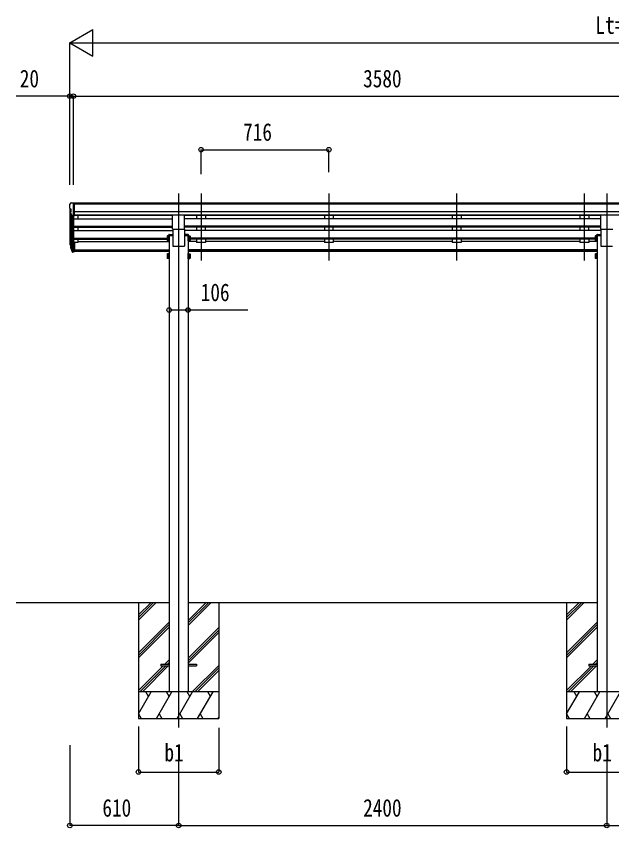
# Model space of a CAD drawing. Units: millimetres, scale not verified. Extents: x -12615 to 12615, y -8910 to 8910.
# Drawn here: x -5567 to -2229, y -5478 to -925 of the extents above; entities that cross this region are included whole.
import ezdxf
from ezdxf.enums import TextEntityAlignment as Align

# ---------------------------------------------------------------- set-up
doc = ezdxf.new("R2010")
doc.units = ezdxf.units.MM
doc.header["$LTSCALE"] = 40
for name, color, linetype in [('0-4_YKK_12', 2, 'Continuous'), ('0-5_YKK_13', 4, 'Continuous'), ('0-6_YKK_A1', 4, 'Continuous'), ('0-7_YKK_D', 6, 'Continuous')]:
    doc.layers.add(name, color=color, linetype=linetype)
doc.styles.add('ＭＳ ゴシック', font='')
doc.styles.get('ＭＳ ゴシック').set_extended_font_data('MS Gothic')

msp = doc.modelspace()

# ---------------------------------------------------------------- linework, layer by layer
at = {"layer": '0-4_YKK_12'}
for p, q in [((-4656.94, -1919.34), (-4656.94, -4915)), ((-4530.94, -1919.34), (-4530.94, -2295.34)), ((-3814.94, -1919.34), (-3814.94, -2295.34)), ((-3098.94, -1919.34), (-3098.94, -2295.34)), ((-2382.94, -1919.34), (-2382.94, -2295.34)), ((-2256.94, -1919.34), (-2256.94, -4915))]:
    msp.add_line(p, q, dxfattribs=at)
at = {"layer": '0-5_YKK_13'}
for p, q in [((-5268.94, -1981.69), (-5268.94, -1982.32)), ((-5262.03, -1972.89), (-5266.1, -1978.7)), ((-5258.94, -1972.32), (-5261.27, -1972.47)), ((-5258.94, -1972.32), (-5240.44, -1972.32)), ((-5246.94, -2045.31), (-5246.94, -1972.32)), ((-5240.44, -1972.32), (-5230.44, -1972.41)), ((-5240.44, -2044.31), (-5240.44, -1972.32)), ((-5230.44, -1973.93), (-5230.44, -1972.41)), ((-5266.41, -2003.51), (-5261.09, -2006.58)), ((-5254.56, -2043.49), (-5263.57, -2027.9)), ((-5260.94, -2006.84), (-5260.94, -2023.11)), ((-5246.94, -2045.31), (-5252.15, -2044.99)), ((-5240.44, -2044.31), (-5246.94, -2044.31)), ((-4690.44, -2119.19), (-4690.44, -2040.88)), ((-4623.44, -2119.19), (-4623.44, -2040.88)), ((-2290.44, -2119.19), (-2290.44, -2040.88)), ((-4690.44, -2119.19), (-4623.44, -2119.19)), ((-2290.44, -2119.19), (-2223.44, -2119.19)), ((-4721.04, -2158.61), (-4720.28, -2157.29)), ((-4721.04, -2158.61), (-4721.04, -2175.61)), ((-4721.04, -2175.61), (-4720.28, -2176.92)), ((-4721.04, -2175.61), (-4721.04, -2182.4)), ((-4721.04, -2182.4), (-4720.28, -2183.72)), ((-4714.04, -2157.29), (-4720.28, -2157.29)), ((-4714.04, -2162.2), (-4720.28, -2162.2)), ((-4714.04, -2172.02), (-4720.28, -2172.02)), ((-4714.04, -2176.92), (-4720.28, -2176.92)), ((-4714.04, -2178.81), (-4720.28, -2178.81)), ((-4714.04, -2183.72), (-4720.28, -2183.72)), ((-4714.04, -2157.29), (-4714.04, -2176.92)), ((-4711.54, -2158.36), (-4714.04, -2158.36)), ((-4711.54, -2166.36), (-4714.04, -2166.36)), ((-4711.54, -2167.86), (-4714.04, -2167.86)), ((-4714.04, -2175.86), (-4711.54, -2175.86)), ((-4714.04, -2175.86), (-4714.04, -2183.72)), ((-4714.04, -2182.65), (-4711.54, -2182.65)), ((-4711.54, -2158.36), (-4711.54, -2175.86)), ((-4711.54, -2175.86), (-4711.54, -2182.65)), ((-4709.94, -2184.9), (-4709.94, -2178.11)), ((-4709.72, -2149.84), (-4689.94, -2149.84)), ((-4689.94, -2149.84), (-4689.94, -2155.34)), ((-4623.94, -2149.84), (-4623.94, -2155.34)), ((-4604.16, -2149.84), (-4623.94, -2149.84)), ((-4603.94, -2184.9), (-4603.94, -2178.11)), ((-4602.34, -2158.36), (-4599.84, -2158.36)), ((-4602.34, -2158.36), (-4602.34, -2175.86)), ((-4602.34, -2166.36), (-4599.84, -2166.36)), ((-4602.34, -2167.86), (-4599.84, -2167.86)), ((-4599.84, -2175.86), (-4602.34, -2175.86)), ((-4602.34, -2175.86), (-4602.34, -2182.65)), ((-4599.84, -2182.65), (-4602.34, -2182.65)), ((-4599.84, -2157.29), (-4593.6, -2157.29)), ((-4599.84, -2157.29), (-4599.84, -2176.92)), ((-4599.84, -2162.2), (-4593.6, -2162.2)), ((-4599.84, -2172.02), (-4593.6, -2172.02)), ((-4599.84, -2175.86), (-4599.84, -2183.72)), ((-4599.84, -2176.92), (-4593.6, -2176.92)), ((-4599.84, -2178.81), (-4593.6, -2178.81)), ((-4599.84, -2183.72), (-4593.6, -2183.72)), ((-4592.84, -2158.61), (-4593.6, -2157.29)), ((-4592.84, -2175.61), (-4593.6, -2176.92)), ((-4592.84, -2182.4), (-4593.6, -2183.72)), ((-4592.84, -2158.61), (-4592.84, -2175.61)), ((-4592.84, -2175.61), (-4592.84, -2182.4)), ((-2321.04, -2158.61), (-2320.28, -2157.29)), ((-2321.04, -2158.61), (-2321.04, -2175.61)), ((-2321.04, -2175.61), (-2320.28, -2176.92)), ((-2321.04, -2175.61), (-2321.04, -2182.4)), ((-2321.04, -2182.4), (-2320.28, -2183.72)), ((-2314.04, -2157.29), (-2320.28, -2157.29)), ((-2314.04, -2162.2), (-2320.28, -2162.2)), ((-2314.04, -2172.02), (-2320.28, -2172.02)), ((-2314.04, -2176.92), (-2320.28, -2176.92)), ((-2314.04, -2178.81), (-2320.28, -2178.81)), ((-2314.04, -2183.72), (-2320.28, -2183.72)), ((-2314.04, -2157.29), (-2314.04, -2176.92)), ((-2311.54, -2158.36), (-2314.04, -2158.36)), ((-2311.54, -2166.36), (-2314.04, -2166.36)), ((-2311.54, -2167.86), (-2314.04, -2167.86)), ((-2314.04, -2175.86), (-2311.54, -2175.86)), ((-2314.04, -2175.86), (-2314.04, -2183.72)), ((-2314.04, -2182.65), (-2311.54, -2182.65)), ((-2311.54, -2158.36), (-2311.54, -2175.86)), ((-2311.54, -2175.86), (-2311.54, -2182.65)), ((-2309.94, -2184.9), (-2309.94, -2178.11)), ((-2309.72, -2149.84), (-2289.94, -2149.84)), ((-2289.94, -2149.84), (-2289.94, -2155.34)), ((-5265.85, -2207.74), (-5261.97, -2215.69)), ((-5265.24, -2206.36), (-5261.97, -2213.43)), ((-5263.53, -2219.01), (-5263.19, -2223.42)), ((-5263.19, -2223.42), (-5254.38, -2246.97)), ((-5262.58, -2222.85), (-5254.38, -2239.03)), ((-5253.37, -2237.9), (-5261.13, -2222.5)), ((-5246.94, -2193.55), (-5246.94, -2248.32)), ((-5240.44, -2193.55), (-5246.94, -2193.55)), ((-5240.44, -2193.55), (-5240.44, -2247.58)), ((-5246.94, -2238.58), (-5252.07, -2238.58)), ((-5246.94, -2240.39), (-5251.79, -2240.39)), ((-5246.94, -2248.32), (-5251.79, -2248.32)), ((-5240.44, -2233.68), (-5246.94, -2233.68)), ((-5240.44, -2238.56), (-5246.94, -2238.56)), ((-5240.44, -2247.58), (-5246.94, -2247.58)), ((-4721.04, -2259.16), (-4720.28, -2257.84)), ((-4721.04, -2259.16), (-4721.04, -2276.16)), ((-4721.04, -2276.16), (-4720.28, -2277.47)), ((-4721.04, -2276.16), (-4721.04, -2282.95)), ((-4714.04, -2257.84), (-4720.28, -2257.84)), ((-4714.04, -2262.75), (-4720.28, -2262.75)), ((-4714.04, -2272.57), (-4720.28, -2272.57)), ((-4714.04, -2257.84), (-4714.04, -2277.47)), ((-4711.54, -2258.91), (-4714.04, -2258.91)), ((-4711.54, -2266.91), (-4714.04, -2266.91)), ((-4711.54, -2268.41), (-4714.04, -2268.41)), ((-4711.54, -2258.91), (-4711.54, -2276.41)), ((-4602.34, -2258.91), (-4599.84, -2258.91)), ((-4602.34, -2258.91), (-4602.34, -2276.41)), ((-4602.34, -2266.91), (-4599.84, -2266.91)), ((-4602.34, -2268.41), (-4599.84, -2268.41)), ((-4599.84, -2257.84), (-4593.6, -2257.84)), ((-4599.84, -2257.84), (-4599.84, -2277.47)), ((-4599.84, -2262.75), (-4593.6, -2262.75)), ((-4599.84, -2272.57), (-4593.6, -2272.57)), ((-4592.84, -2259.16), (-4593.6, -2257.84)), ((-4592.84, -2276.16), (-4593.6, -2277.47)), ((-4592.84, -2259.16), (-4592.84, -2276.16)), ((-4592.84, -2276.16), (-4592.84, -2282.95)), ((-2321.04, -2259.16), (-2320.28, -2257.84)), ((-2321.04, -2259.16), (-2321.04, -2276.16)), ((-2321.04, -2276.16), (-2320.28, -2277.47)), ((-2321.04, -2276.16), (-2321.04, -2282.95)), ((-2314.04, -2257.84), (-2320.28, -2257.84)), ((-2314.04, -2262.75), (-2320.28, -2262.75)), ((-2314.04, -2272.57), (-2320.28, -2272.57)), ((-2314.04, -2257.84), (-2314.04, -2277.47)), ((-2311.54, -2258.91), (-2314.04, -2258.91)), ((-2311.54, -2266.91), (-2314.04, -2266.91)), ((-2311.54, -2268.41), (-2314.04, -2268.41)), ((-2311.54, -2258.91), (-2311.54, -2276.41)), ((-4721.04, -2282.95), (-4720.28, -2284.27)), ((-4714.04, -2277.47), (-4720.28, -2277.47)), ((-4714.04, -2279.36), (-4720.28, -2279.36)), ((-4714.04, -2284.27), (-4720.28, -2284.27)), ((-4714.04, -2276.41), (-4711.54, -2276.41)), ((-4714.04, -2276.41), (-4714.04, -2284.27)), ((-4714.04, -2283.2), (-4711.54, -2283.2)), ((-4711.54, -2276.41), (-4711.54, -2283.2)), ((-4709.94, -2285.45), (-4709.94, -2278.66)), ((-4603.94, -2285.45), (-4603.94, -2278.66)), ((-4599.84, -2276.41), (-4602.34, -2276.41)), ((-4602.34, -2276.41), (-4602.34, -2283.2)), ((-4599.84, -2283.2), (-4602.34, -2283.2)), ((-4599.84, -2276.41), (-4599.84, -2284.27)), ((-4599.84, -2277.47), (-4593.6, -2277.47)), ((-4599.84, -2279.36), (-4593.6, -2279.36)), ((-4599.84, -2284.27), (-4593.6, -2284.27)), ((-4592.84, -2282.95), (-4593.6, -2284.27)), ((-2321.04, -2282.95), (-2320.28, -2284.27)), ((-2314.04, -2277.47), (-2320.28, -2277.47)), ((-2314.04, -2279.36), (-2320.28, -2279.36)), ((-2314.04, -2284.27), (-2320.28, -2284.27)), ((-2314.04, -2276.41), (-2311.54, -2276.41)), ((-2314.04, -2276.41), (-2314.04, -2284.27)), ((-2314.04, -2283.2), (-2311.54, -2283.2)), ((-2311.54, -2276.41), (-2311.54, -2283.2)), ((-2309.94, -2285.45), (-2309.94, -2278.66)), ((-4756.94, -4560.5), (-4756.94, -4569.5)), ((-4756.94, -4560.5), (-4709.94, -4560.5)), ((-4756.94, -4569.5), (-4709.94, -4569.5)), ((-4603.94, -4560.5), (-4556.94, -4560.5)), ((-4603.94, -4569.5), (-4556.94, -4569.5)), ((-4556.94, -4560.5), (-4556.94, -4569.5)), ((-2356.94, -4560.5), (-2356.94, -4569.5)), ((-2356.94, -4560.5), (-2309.94, -4560.5)), ((-2356.94, -4569.5), (-2309.94, -4569.5))]:
    msp.add_line(p, q, dxfattribs=at)
for points in [[(-4689.94, -2155.34), (-4711.94, -2155.34), (-4711.72, -2151.72)], [(-4711.54, -2178.11), (-4711.54, -2184.9), (-4709.94, -2184.9)], [(-4623.94, -2155.34), (-4601.94, -2155.34), (-4602.16, -2151.72)], [(-4602.34, -2178.11), (-4602.34, -2184.9), (-4603.94, -2184.9)], [(-2289.94, -2155.34), (-2311.94, -2155.34), (-2311.72, -2151.72)], [(-2311.54, -2178.11), (-2311.54, -2184.9), (-2309.94, -2184.9)], [(-4711.54, -2278.66), (-4711.54, -2285.45), (-4709.94, -2285.45)], [(-4602.34, -2278.66), (-4602.34, -2285.45), (-4603.94, -2285.45)], [(-2311.54, -2278.66), (-2311.54, -2285.45), (-2309.94, -2285.45)]]:
    msp.add_lwpolyline(points, dxfattribs=at)
for points in [[(-4709.94, -2178.11), (-4709.94, -2156.11), (-4711.54, -2156.11), (-4711.54, -2178.11)], [(-4603.94, -2178.11), (-4603.94, -2156.11), (-4602.34, -2156.11), (-4602.34, -2178.11)], [(-2309.94, -2178.11), (-2309.94, -2156.11), (-2311.54, -2156.11), (-2311.54, -2178.11)], [(-4709.94, -2278.66), (-4709.94, -2256.66), (-4711.54, -2256.66), (-4711.54, -2278.66)], [(-4603.94, -2278.66), (-4603.94, -2256.66), (-4602.34, -2256.66), (-4602.34, -2278.66)], [(-2309.94, -2278.66), (-2309.94, -2256.66), (-2311.54, -2256.66), (-2311.54, -2278.66)]]:
    msp.add_lwpolyline(points, close=True, dxfattribs=at)
for centre, radius, start, end in [((-5265.94, -1981.69), 3, 93, 180), ((-5066.94, -1982.32), 202, 180, 184.94904), ((-5262.04, -1999.14), 6.18, 185.7035, 224.99897), ((-5261.21, -1973.46), 1, 93.5, 145), ((-5260.97, -2026.4), 3, 94.7167, 210), ((-5261.24, -2023.11), 0.3, 274.7167, 0), ((-5261.24, -2006.84), 0.3, 0, 60), ((-5251.97, -2041.99), 3, 210, 266.5), ((-4716.7, -2159.75), 4.34, 145.61575, 214.38425), ((-4716.7, -2174.47), 4.34, 145.61575, 214.38425), ((-4716.7, -2181.26), 4.34, 145.61575, 214.38425), ((-4704.8, -2167.11), 16.24, 162.41205, 197.58795), ((-4704.8, -2173.9), 16.24, 186.71308, 197.58795), ((-4709.72, -2151.84), 2, 90, 176.5), ((-4604.16, -2151.84), 2, 3.5, 90), ((-4597.19, -2159.75), 4.34, 325.61575, 34.38425), ((-4609.08, -2167.11), 16.24, 342.41205, 17.58795), ((-4597.19, -2174.47), 4.34, 325.61575, 34.38425), ((-4609.08, -2173.9), 16.24, 342.41205, 353.28692), ((-4597.19, -2181.26), 4.34, 325.61575, 34.38425), ((-2316.7, -2159.75), 4.34, 145.61575, 214.38425), ((-2304.8, -2167.11), 16.24, 162.41205, 197.58795), ((-2316.7, -2174.47), 4.34, 145.61575, 214.38425), ((-2316.7, -2181.26), 4.34, 145.61575, 214.38425), ((-2304.8, -2173.9), 16.24, 186.71308, 197.58795), ((-2309.72, -2151.84), 2, 90, 176.5), ((-5237.76, -2198.62), 29.53, 186.50806, 197.98144), ((-5236.35, -2196.86), 30.41, 187.1552, 198.19734), ((-4716.7, -2260.3), 4.34, 145.61575, 214.38425), ((-4716.7, -2275.02), 4.34, 145.61575, 214.38425), ((-4704.8, -2267.66), 16.24, 162.41205, 197.58795), ((-4597.19, -2260.3), 4.34, 325.61575, 34.38425), ((-4609.08, -2267.66), 16.24, 342.41205, 17.58795), ((-4597.19, -2275.02), 4.34, 325.61575, 34.38425), ((-2316.7, -2260.3), 4.34, 145.61575, 214.38425), ((-2304.8, -2267.66), 16.24, 162.41205, 197.58795), ((-2316.7, -2275.02), 4.34, 145.61575, 214.38425), ((-4716.7, -2281.81), 4.34, 145.61575, 214.38425), ((-4704.8, -2274.45), 16.24, 186.71308, 197.58795), ((-4609.08, -2274.45), 16.24, 342.41205, 353.28692), ((-4597.19, -2281.81), 4.34, 325.61575, 34.38425), ((-2316.7, -2281.81), 4.34, 145.61575, 214.38425), ((-2304.8, -2274.45), 16.24, 186.71308, 197.58795)]:
    msp.add_arc(centre, radius, start, end, dxfattribs=at)
for centre, major_axis, ratio, start_param, end_param in [((-5178.29, -2199.05), (-89.06, 1.43), 0.57596, 6.1962358, 6.3678173), ((-5179.08, -2192.38), (87.93, 4.42), 0.541684, 3.0659337, 3.2228513), ((-5262.23, -2219.01), (1.3, 0), 0.90356, 1.3700892, 3.347195), ((-5176.31, -2202.82), (-89.07, 0), 0.90356, 0.2056023, 0.2515348), ((-5177.02, -2198.96), (-88.05, 0), 0.90356, 0.2662965, 0.3003836), ((-5251.79, -2237.68), (-3, 0), 0.90356, 0.5235988, 1.5707963), ((-5251.79, -2245.61), (3, 0), 0.90356, 3.6651914, 4.712389), ((-5252.07, -2237.23), (-1.5, 0), 0.90356, 0.5235988, 1.5707963)]:
    msp.add_ellipse(centre, major_axis=major_axis, ratio=ratio, start_param=start_param, end_param=end_param, dxfattribs=at)
at = {"layer": '0-6_YKK_A1'}
for p, q in [((-5266.94, -2002.9), (-5266.94, -2193.19)), ((-1683.44, -1973.93), (-5240.44, -1973.93)), ((-1683.44, -1979.14), (-5240.44, -1979.14)), ((-5261.97, -2030.67), (-5261.97, -2219.89)), ((-5252.94, -2044.83), (-5252.95, -2238.33)), ((-5246.94, -2044.31), (-5246.94, -2193.55)), ((-1673.44, -2022.67), (-5240.44, -2022.67)), ((-1673.44, -2040.53), (-5240.44, -2040.53)), ((-4690.44, -2043.77), (-5240.44, -2043.77)), ((-5221.94, -2043.77), (-5221.94, -2061.65)), ((-2290.44, -2043.77), (-4623.44, -2043.77)), ((-4555.94, -2043.77), (-4555.94, -2061.65)), ((-4505.94, -2043.77), (-4505.94, -2061.65)), ((-3839.94, -2043.77), (-3839.94, -2061.65)), ((-3789.94, -2043.77), (-3789.94, -2061.65)), ((-3123.94, -2043.77), (-3123.94, -2061.65)), ((-3073.94, -2043.77), (-3073.94, -2061.65)), ((-2407.94, -2043.77), (-2407.94, -2061.65)), ((-2357.94, -2043.77), (-2357.94, -2061.65)), ((-5246.94, -2061.65), (-4690.44, -2061.65)), ((-2290.44, -2061.65), (-4623.44, -2061.65)), ((-5246.94, -2103.53), (-4690.44, -2103.53)), ((-5246.94, -2105.02), (-4690.44, -2105.02)), ((-5246.94, -2109.34), (-4690.44, -2109.34)), ((-5246.94, -2127.56), (-4689.94, -2127.56)), ((-5221.94, -2109.34), (-5221.94, -2127.56)), ((-4689.94, -2119.19), (-4689.94, -2215)), ((-4623.94, -2119.19), (-4623.94, -2215)), ((-2290.44, -2103.53), (-4623.44, -2103.53)), ((-2290.44, -2105.02), (-4623.44, -2105.02)), ((-2290.44, -2109.34), (-4623.44, -2109.34)), ((-2289.94, -2127.56), (-4623.44, -2127.56)), ((-4555.94, -2109.34), (-4555.94, -2127.56)), ((-4505.94, -2127.56), (-4505.94, -2109.34)), ((-3839.94, -2109.34), (-3839.94, -2127.56)), ((-3789.94, -2127.56), (-3789.94, -2109.34)), ((-3123.94, -2109.34), (-3123.94, -2127.56)), ((-3073.94, -2127.56), (-3073.94, -2109.34)), ((-2407.94, -2109.34), (-2407.94, -2127.56)), ((-2357.94, -2127.56), (-2357.94, -2109.34)), ((-2289.94, -2119.19), (-2289.94, -2215)), ((-5246.94, -2169.44), (-4721.04, -2169.44)), ((-5246.94, -2170.94), (-4721.04, -2170.94)), ((-5246.94, -2175.26), (-4721.04, -2175.26)), ((-5221.94, -2175.26), (-5221.94, -2194.18)), ((-4709.94, -2155.34), (-4709.94, -4715)), ((-4709.94, -2155.34), (-4689.94, -2155.34)), ((-4603.94, -2155.34), (-4623.94, -2155.34)), ((-4603.94, -2155.34), (-4603.94, -4715)), ((-2321.04, -2169.44), (-4592.84, -2169.44)), ((-2321.04, -2170.94), (-4592.84, -2170.94)), ((-2321.04, -2175.26), (-4592.84, -2175.26)), ((-4555.94, -2175.26), (-4555.94, -2194.18)), ((-4505.94, -2175.26), (-4505.94, -2194.18)), ((-3839.94, -2175.26), (-3839.94, -2194.18)), ((-3789.94, -2175.26), (-3789.94, -2194.18)), ((-3123.94, -2175.26), (-3123.94, -2194.18)), ((-3073.94, -2175.26), (-3073.94, -2194.18)), ((-2407.94, -2175.26), (-2407.94, -2194.18)), ((-2357.94, -2175.26), (-2357.94, -2194.18)), ((-2309.94, -2155.34), (-2309.94, -4715)), ((-2309.94, -2155.34), (-2289.94, -2155.34)), ((-5221.94, -2194.18), (-5240.44, -2194.18)), ((-5221.94, -2189.17), (-4709.94, -2189.17)), ((-4689.94, -2215), (-4623.94, -2215)), ((-4555.94, -2189.17), (-4603.94, -2189.17)), ((-4505.94, -2194.18), (-4555.94, -2194.18)), ((-3839.94, -2189.17), (-4505.94, -2189.17)), ((-3789.94, -2194.18), (-3839.94, -2194.18)), ((-3123.94, -2189.17), (-3789.94, -2189.17)), ((-3073.94, -2194.18), (-3123.94, -2194.18)), ((-2407.94, -2189.17), (-3073.94, -2189.17)), ((-2357.94, -2194.18), (-2407.94, -2194.18)), ((-2309.94, -2189.17), (-2357.94, -2189.17)), ((-2289.94, -2215), (-2223.94, -2215)), ((-5240.44, -2236.18), (-4709.94, -2236.18)), ((-5240.44, -2237.58), (-4709.94, -2237.58)), ((-4709.94, -2245.27), (-5240.44, -2245.27)), ((-2309.94, -2236.18), (-4603.94, -2236.18)), ((-2309.94, -2237.58), (-4603.94, -2237.58)), ((-2309.94, -2245.27), (-4603.94, -2245.27)), ((-4709.94, -4215), (-5566.94, -4215)), ((-4882.14, -4284.18), (-4812.96, -4215)), ((-4882.14, -4298.32), (-4798.82, -4215)), ((-4882.14, -4312.46), (-4784.68, -4215)), ((-4603.94, -4342.63), (-4476.31, -4215)), ((-4603.94, -4328.49), (-4490.45, -4215)), ((-4603.94, -4314.35), (-4504.59, -4215)), ((-2309.94, -4215), (-4603.94, -4215)), ((-4432.14, -4215), (-4432.14, -4865)), ((-2482.14, -4284.18), (-2412.96, -4215)), ((-2482.14, -4298.32), (-2398.82, -4215)), ((-2482.14, -4312.46), (-2384.68, -4215)), ((-4882.14, -4496.31), (-4709.94, -4324.11)), ((-2482.14, -4496.31), (-2309.94, -4324.11)), ((-4882.14, -4510.45), (-4709.94, -4338.25)), ((-4882.14, -4524.59), (-4709.94, -4352.4)), ((-4603.94, -4526.48), (-4432.14, -4354.68)), ((-4603.94, -4540.62), (-4432.14, -4368.82)), ((-2482.14, -4510.45), (-2309.94, -4338.25)), ((-2482.14, -4524.59), (-2309.94, -4352.4)), ((-4603.94, -4554.76), (-4432.14, -4382.96)), ((-4734.2, -4560.5), (-4709.94, -4536.24)), ((-4720.06, -4560.5), (-4709.94, -4550.38)), ((-2334.2, -4560.5), (-2309.94, -4536.24)), ((-2320.06, -4560.5), (-2309.94, -4550.38)), ((-4882.14, -4708.44), (-4743.2, -4569.5)), ((-4874.56, -4715), (-4729.06, -4569.5)), ((-4860.41, -4715), (-4714.91, -4569.5)), ((-4580.33, -4715), (-4432.14, -4566.81)), ((-4566.19, -4715), (-4432.14, -4580.95)), ((-4552.05, -4715), (-4432.14, -4595.09)), ((-2482.14, -4708.44), (-2343.2, -4569.5)), ((-2474.56, -4715), (-2329.06, -4569.5)), ((-2460.41, -4715), (-2314.91, -4569.5)), ((-4432.14, -4715), (-4882.14, -4715)), ((-4882.14, -4839.39), (-4810.32, -4715)), ((-4825.32, -4740.98), (-4840.32, -4715)), ((-4781.45, -4865), (-4694.85, -4715)), ((-4709.85, -4740.98), (-4724.85, -4715)), ((-4665.98, -4865), (-4579.38, -4715)), ((-4594.38, -4740.98), (-4609.38, -4715)), ((-4550.51, -4865), (-4463.91, -4715)), ((-4478.91, -4740.98), (-4493.91, -4715)), ((-2032.14, -4715), (-2482.14, -4715)), ((-2482.14, -4839.39), (-2410.32, -4715)), ((-2425.32, -4740.98), (-2440.32, -4715)), ((-2381.45, -4865), (-2294.85, -4715)), ((-2309.85, -4740.98), (-2324.85, -4715)), ((-2265.98, -4865), (-2179.38, -4715)), ((-4881.93, -4839.02), (-4866.93, -4865)), ((-4766.45, -4839.02), (-4751.45, -4865)), ((-4650.98, -4839.02), (-4635.99, -4865)), ((-4535.51, -4839.02), (-4520.52, -4865)), ((-4435.04, -4865), (-4432.14, -4859.97)), ((-2481.93, -4839.02), (-2466.93, -4865)), ((-2366.45, -4839.02), (-2351.45, -4865)), ((-2250.98, -4839.02), (-2235.99, -4865))]:
    msp.add_line(p, q, dxfattribs=at)
for points in [[(-4882.14, -4215), (-4882.14, -4865), (-4432.14, -4865)], [(-2482.14, -4215), (-2482.14, -4865), (-2032.14, -4865)]]:
    msp.add_lwpolyline(points, dxfattribs=at)
at = {"layer": '0-7_YKK_D'}
for p, q in [((-5266.94, -1073.93), (-5137.04, -998.93)), ((-5137.04, -1148.93), (-5137.04, -998.93)), ((-5266.94, -1871), (-5266.94, -1072.93)), ((-5266.94, -1073.93), (-5137.04, -1148.93)), ((-5266.94, -1073.93), (-5007.13, -1073.93)), ((-5116.94, -1073.93), (1067.06, -1073.93)), ((-5266.94, -1373.93), (-5567.34, -1373.93)), ((-5266.94, -1871), (-5266.94, -1372.93)), ((-5246.94, -1373.93), (-5266.94, -1373.93)), ((-5246.94, -1871), (-5246.94, -1372.93)), ((-5246.94, -1871), (-5246.94, -1372.93)), ((-5246.94, -1373.93), (-1666.94, -1373.93)), ((-5246.94, -1373.93), (-5195.94, -1373.93)), ((-4530.94, -1811.53), (-4530.94, -1672.93)), ((-4530.94, -1673.93), (-3814.94, -1673.93)), ((-3814.94, -1800.4), (-3814.94, -1672.93)), ((-4882.14, -4909.12), (-4882.14, -5166)), ((-4432.14, -4916.41), (-4432.14, -5166)), ((-2482.14, -4909.12), (-2482.14, -5166)), ((-5266.94, -5015), (-5266.94, -5466)), ((-4656.94, -5015), (-4656.94, -5466)), ((-4656.94, -5016), (-4656.94, -5466)), ((-2256.94, -5015), (-2256.94, -5466)), ((-2256.94, -5016), (-2256.94, -5466)), ((-4882.14, -5165), (-4432.14, -5165)), ((-2482.14, -5165), (-2032.14, -5165)), ((-4656.94, -5465), (-5266.94, -5465)), ((-4656.94, -5465), (-2256.94, -5465)), ((-2256.94, -5465), (-1356.94, -5465))]:
    msp.add_line(p, q, dxfattribs=at)
msp.add_lwpolyline([(-4709.94, -2573.18), (-4603.94, -2573.18), (-4268.14, -2573.18)], dxfattribs=at)
for centre in [(-5266.94, -1373.93), (-5246.94, -1373.93), (-5246.94, -1373.93), (-4530.94, -1673.93), (-3814.94, -1673.93), (-4709.94, -2573.18), (-4603.94, -2573.18), (-4882.14, -5165), (-4432.14, -5165), (-2482.14, -5165), (-5266.94, -5465), (-4656.94, -5465), (-4656.94, -5465), (-2256.94, -5465), (-2256.94, -5465)]:
    msp.add_circle(centre, 12.75, dxfattribs=at)

# ---------------------------------------------------------------- texts
at = {"layer": '0-7_YKK_D', "style": 'ＭＳ ゴシック', "width": 0.8}
for s, p in [('Lt=6484', (-2320.14, -1053.93)), ('20', (-5547.34, -1353.93)), ('3580', (-3622.54, -1353.93)), ('716', (-4295.34, -1653.93)), ('106', (-4532.94, -2553.18)), ('b1', (-4736.34, -5135)), ('b1', (-2336.34, -5135)), ('610', (-5084.34, -5445)), ('2400', (-3622.54, -5445))]:
    msp.add_text(s, height=98.97, dxfattribs=at).set_placement(p, align=Align.BOTTOM_LEFT)

doc.saveas('drawing.dxf')
